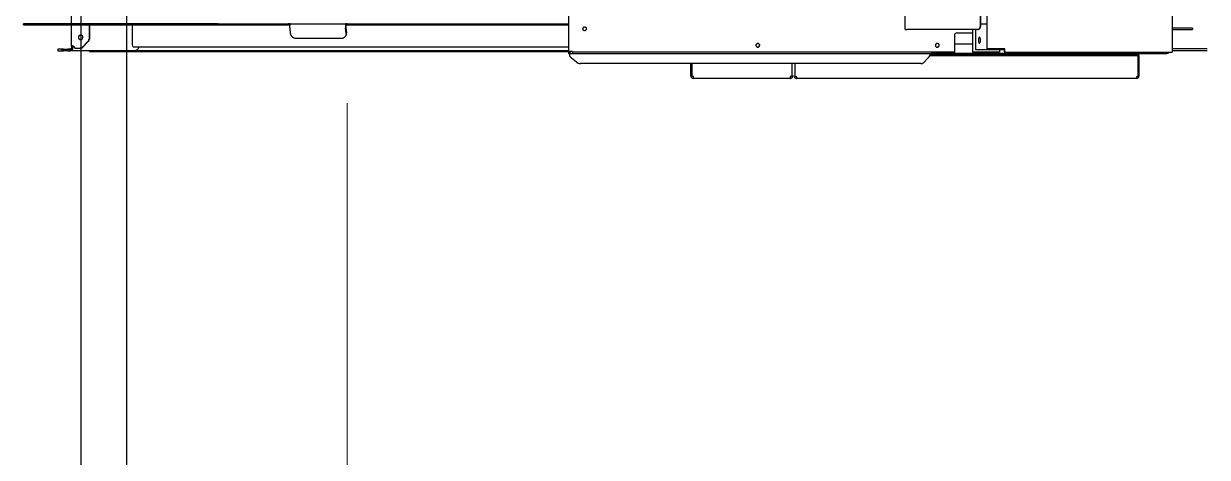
# Model space of a CAD drawing. Header units: millimetres. Extents: x -187347 to 135007, y -6415 to 292048.
# Drawn here: x -63508 to -61430, y 58088 to 58848 of the extents above; entities that cross this region are included whole.
import ezdxf

# ---------------------------------------------------------------- set-up
doc = ezdxf.new("R2010")
doc.units = ezdxf.units.MM
doc.header["$LTSCALE"] = 100
doc.linetypes.add('Z_LINE-CNTR', pattern=[17, 12, -2, 1, -2])
for name, color, linetype in [('Layout Cabinplant', 30, 'Continuous'), ('LAYOUT customer', 5, 'Continuous'), ('STEEL', 5, 'Continuous')]:
    doc.layers.add(name, color=color, linetype=linetype)
doc.layers.add('S-GRID', color=7, linetype='Continuous', lineweight=5)

# ---------------------------------------------------------------- blocks, each defined once
blk = doc.blocks.new('steel weighing')
at = {"layer": 'STEEL', "color": 7, "linetype": 'ByBlock', "ltscale": 20, "elevation": 1.7}
blk.add_lwpolyline([(854301.8, 747271.5), (854381.8, 747271.5), (854381.8, 742351.5), (854301.8, 742351.5)], close=True, dxfattribs=at)
blk = doc.blocks.new('CP hopper')
at = {"layer": 'LAYOUT customer', "linetype": 'Continuous'}
for p, q in [((-26417.6, -595.5), (-26417.6, -657)), ((-26417.6, -595.5), (-26417.6, -657)), ((-26417.6, -595.5), (-26417.6, -657)), ((-26414.6, -657), (-26414.6, -595.5)), ((-26414.6, -657), (-26414.6, -595.5)), ((-26453.6, -621.8), (-26451.6, -621.8)), ((-26453.6, -621.8), (-26453.6, -626.8)), ((-26451.6, -626.8), (-26451.6, -621.8)), ((-26453.6, -626.8), (-26453.6, -657)), ((-26451.6, -657), (-26451.6, -626.8)), ((-27221.6, -657), (-26411.6, -657)), ((-26411.6, -658.8), (-26411.6, -657)), ((-26411.6, -949.9), (-26411.6, -658.8)), ((-26411.6, -662.8), (-26410.5, -664)), ((-26411.1, -663.2), (-26411.6, -662.8)), ((-26411.6, -664.7), (-26411.1, -664.9)), ((-26410.5, -664), (-26410, -664.8)), ((-26410, -664.8), (-26409.9, -665.3)), ((-26409.9, -665.3), (-26409.6, -666.7)), ((-26409.6, -666.7), (-26409.6, -667.3)), ((-26409.6, -667.3), (-26409.6, -666.7)), ((-26409.6, -888.6), (-26409.6, -667.3)), ((-26409.6, -722.1), (-26409.6, -719.6)), ((-26409.6, -719.6), (-26409.6, -724.1)), ((-26409.6, -727.1), (-26409.6, -722.1)), ((-26409.6, -724.1), (-26409.6, -727.1)), ((-26409.6, -727.1), (-26408.6, -727.1)), ((-26409.6, -727.1), (-26408.6, -727.1)), ((-26408.6, -728.3), (-26408.6, -721.4)), ((-26408.6, -721.4), (-26408.6, -730.4)), ((-26408.6, -727.1), (-26408.1, -727.1)), ((-26408.6, -727.1), (-26408.1, -727.1)), ((-26408.1, -722.1), (-26408.1, -719.6)), ((-26408.1, -724.1), (-26408.1, -719.6)), ((-26408.1, -722.1), (-26408.1, -727.1)), ((-26408.1, -727.1), (-26408.1, -724.1)), ((-26405.6, -717.2), (-26406.2, -717.2)), ((-26405.6, -717.2), (-26406.2, -717.2)), ((-26406.2, -717.2), (-26406.2, -1081.4)), ((-26405.6, -715.6), (-26370, -715.6)), ((-26404.6, -715.6), (-26405.6, -715.6)), ((-26370, -715.6), (-26405.6, -715.6)), ((-26405.6, -717.2), (-26405.6, -715.6)), ((-26405.6, -715.6), (-26405.1, -715.6)), ((-26405.6, -717.2), (-26368.7, -717.2)), ((-26405.6, -1081.8), (-26405.6, -717.2)), ((-26405.1, -715.6), (-26404.6, -715.6)), ((-26370, -715.6), (-26369.6, -715.6)), ((-26369.6, -715.6), (-26370, -715.6)), ((-26368.7, -717.2), (-26368.7, -720)), ((-26368.7, -720), (-26368.3, -720)), ((-26368.3, -720), (-26365.6, -720)), ((-26367.1, -720), (-26367.1, -719.6)), ((-26367.1, -719.6), (-26367.1, -720)), ((-26365.6, -719.6), (-26365.6, -720)), ((-26365.6, -720), (-26365.6, -719.6)), ((-26365.6, -720), (-26365.6, -1316.2)), ((-26409.4, -732.4), (-26409.1, -732)), ((-26409.1, -732), (-26408.7, -731.3)), ((-26408.7, -731.3), (-26408.6, -730.4)), ((-26408.6, -730.4), (-26408.6, -728.3)), ((-26408.6, -730.4), (-26408.6, -982.9)), ((-26409.6, -805.5), (-26409.6, -803.3)), ((-26409.6, -810.5), (-26409.6, -805.5)), ((-26409.6, -810.5), (-26409.6, -855.4)), ((-26409.6, -859.1), (-26409.6, -853.2)), ((-26409.6, -853.2), (-26409.6, -888.6)), ((-26409.6, -855.4), (-26409.6, -858.7)), ((-26409.6, -858.7), (-26409.6, -860.8)), ((-26409.6, -862.6), (-26409.6, -859.1)), ((-26409.6, -860.8), (-26409.6, -864.1)), ((-26409.6, -888.6), (-26409.6, -862.6)), ((-26409.6, -864.1), (-26409.6, -869.9)), ((-26409.6, -869.9), (-26409.6, -870.3)), ((-26409.6, -870.3), (-26409.6, -872.1)), ((-26409.6, -872.1), (-26409.6, -888.6)), ((-26408.1, -853.2), (-26408.1, -859.1)), ((-26408.1, -949.2), (-26408.1, -853.2)), ((-26408.1, -859.1), (-26408.1, -862.6)), ((-26408.1, -862.6), (-26408.1, -982.9)), ((-26410.5, -886.1), (-26411.8, -884.6)), ((-26411.6, -890.1), (-26409.6, -890.1)), ((-26410, -886.9), (-26410.5, -886.1)), ((-26409.9, -887.3), (-26410, -886.9)), ((-26409.6, -888.6), (-26409.9, -887.3)), ((-26409.6, -890.1), (-26409.6, -888.6)), ((-26409.6, -888.6), (-26409.6, -890.1)), ((-26409.6, -889.1), (-26409.6, -888.6)), ((-26409.6, -888.6), (-26409.6, -890.1)), ((-26409.6, -888.6), (-26409.6, -890.1)), ((-26409.6, -890.1), (-26409.6, -889.1)), ((-26409.6, -962.2), (-26409.6, -890.1)), ((-26409.6, -890.1), (-26409.6, -949.2)), ((-26409.6, -962.2), (-26409.6, -890.1)), ((-26409.6, -890.1), (-26409.6, -962.2)), ((-26412.6, -950.7), (-26417.6, -950.7)), ((-26417.6, -950.7), (-26417.6, -951.7)), ((-26417.6, -951.7), (-26412.6, -951.9)), ((-26417.6, -951.7), (-26417.6, -956.5)), ((-26416.6, -960.1), (-26416.6, -951.9)), ((-26411.6, -951.2), (-26411.6, -949.9)), ((-26409.6, -949.2), (-26409.6, -955.6)), ((-26409.6, -955.6), (-26409.6, -962.2)), ((-26408.1, -955.6), (-26408.1, -949.2)), ((-26408.1, -969.7), (-26408.1, -955.6)), ((-26417.6, -956.5), (-26417.6, -978.5)), ((-26417.6, -963.5), (-26416.9, -963.5)), ((-26416.9, -966.3), (-26417.6, -966.3)), ((-26417.6, -975.7), (-26416.9, -975.7)), ((-26416.9, -963.5), (-26416.9, -966.3)), ((-26416.9, -965.1), (-26416.9, -963.5)), ((-26416.9, -967.4), (-26416.9, -966.3)), ((-26416.9, -975.7), (-26416.9, -967.4)), ((-26416.6, -960.1), (-26411.6, -960.1)), ((-26416.6, -1002.4), (-26416.6, -960.1)), ((-26411.6, -960.1), (-26411.6, -962.2)), ((-26411.6, -962.2), (-26411.6, -984.6)), ((-26411.6, -962.2), (-26411.6, -963.9)), ((-26411.6, -964.5), (-26411.6, -962.2)), ((-26411.6, -962.2), (-26411.6, -966.3)), ((-26409.6, -962.2), (-26411.6, -962.2)), ((-26411.6, -984.6), (-26411.6, -962.2)), ((-26411.6, -963.9), (-26411.6, -964.5)), ((-26411.6, -966.3), (-26411.6, -967.5)), ((-26411.6, -967.5), (-26411.6, -980.2)), ((-26409.6, -982.9), (-26409.6, -962.2)), ((-26409.6, -962.2), (-26409.6, -969.7)), ((-26409.6, -962.2), (-26409.6, -964.5)), ((-26409.6, -963.9), (-26409.6, -962.2)), ((-26409.6, -964.5), (-26409.6, -962.2)), ((-26409.6, -962.2), (-26409.6, -982.9)), ((-26409.6, -962.2), (-26409.6, -982.9)), ((-26409.6, -964.5), (-26409.6, -963.9)), ((-26409.6, -966.3), (-26409.6, -964.5)), ((-26409.6, -967.5), (-26409.6, -966.3)), ((-26409.6, -980.2), (-26409.6, -967.5)), ((-26409.6, -969.7), (-26409.6, -976.1)), ((-26409.6, -976.1), (-26409.6, -982.9)), ((-26408.1, -976.1), (-26408.1, -969.7)), ((-26408.1, -982.9), (-26408.1, -976.1)), ((-26417.6, -981.8), (-27215.6, -981.8)), ((-27176.6, -993.5), (-26456.6, -993.5)), ((-27176.6, -994), (-26456.6, -994)), ((-26461.6, -993.5), (-26461.6, -981.8)), ((-26456.6, -993.5), (-26456.6, -994)), ((-26437.7, -995.1), (-26437.9, -995.6)), ((-26437.2, -994.7), (-26437.7, -995.1)), ((-26436.7, -994.4), (-26437.2, -994.7)), ((-26435.9, -994.2), (-26436.7, -994.4)), ((-26434.5, -993.9), (-26435.9, -994.2)), ((-26433.6, -993.8), (-26434.5, -993.9)), ((-26432.6, -993.8), (-26433.6, -993.8)), ((-26431.6, -993.8), (-26432.6, -993.8)), ((-26430.7, -993.9), (-26431.6, -993.8)), ((-26429.4, -994.2), (-26430.7, -993.9)), ((-26428.6, -994.5), (-26429.4, -994.2)), ((-26428.1, -994.7), (-26428.6, -994.5)), ((-26427.6, -995.1), (-26428.1, -994.7)), ((-26427.4, -995.6), (-26427.6, -995.1)), ((-26417.6, -978.5), (-26417.6, -980.7)), ((-26417.6, -980.7), (-26417.6, -981.8)), ((-26411.6, -980.2), (-26411.6, -983.3)), ((-26411.6, -983.3), (-26411.6, -984.6)), ((-26411.6, -984.6), (-26411.6, -1006.2)), ((-26411.6, -984.6), (-26409.6, -984.6)), ((-26411.6, -984.6), (-26411.6, -1006.2)), ((-26409.6, -982.9), (-26409.6, -980.2)), ((-26409.6, -982.9), (-26409.6, -983.9)), ((-26409.6, -982.9), (-26408.1, -982.9)), ((-26409.6, -984.6), (-26409.6, -982.9)), ((-26409.6, -983.9), (-26409.6, -984.6)), ((-26409.6, -984.6), (-26409.6, -985.5)), ((-26409.6, -984.6), (-26409.6, -988.1)), ((-26409.6, -985.5), (-26409.6, -987.4)), ((-26409.6, -987.4), (-26409.6, -988.1)), ((-26409.6, -988.1), (-26409.6, -989.3)), ((-26409.6, -989.3), (-26409.6, -1076.7)), ((-26408.1, -989.3), (-26408.1, -982.9)), ((-26408.1, -989.3), (-26408.1, -1076.7)), ((-26451.6, -998.2), (-26451.6, -998.7)), ((-26451.6, -998.7), (-26451.6, -998.2)), ((-26451.6, -998.7), (-26451.6, -1123.2)), ((-26451.6, -1002.4), (-26416.6, -1002.4)), ((-26411.6, -1007.1), (-26451.6, -1007.1)), ((-26445.6, -1034.6), (-26445.6, -1007.1)), ((-26425.6, -1007.1), (-26425.6, -1039.6)), ((-26411.6, -1006.2), (-26411.6, -1007.1)), ((-26409.6, -1006.2), (-26411.6, -1006.2)), ((-26411.6, -1006.2), (-26411.6, -1006.8)), ((-26411.6, -1006.8), (-26411.6, -1006.2)), ((-26411.6, -1006.8), (-26409.6, -1006.8)), ((-26440.6, -1039.6), (-26411.5, -1039.6)), ((-26411.5, -1039.6), (-26409.5, -1039.6)), ((-26409.5, -1039.6), (-26411.5, -1039.6)), ((-26411.5, -1039.6), (-26411.5, -1710.2)), ((-26406.6, -1039.6), (-26408.1, -1039.6)), ((-26408.1, -1039.6), (-26406.6, -1039.6)), ((-26406.6, -1080.9), (-26406.6, -1039.6)), ((-26406.6, -1080.9), (-26406.6, -1039.6)), ((-26426.8, -1069), (-26426.9, -1069.6)), ((-26426.9, -1069.6), (-26426.8, -1070.3)), ((-26426.7, -1068.4), (-26426.8, -1069)), ((-26426.8, -1070.3), (-26426.7, -1070.8)), ((-26426.7, -1070.8), (-26426.8, -1070.3)), ((-26426.2, -1067.6), (-26426.7, -1068.4)), ((-26426.7, -1070.8), (-26426.2, -1071.6)), ((-26425.7, -1067.1), (-26426.2, -1067.6)), ((-26426.2, -1071.6), (-26425.7, -1072.1)), ((-26425.2, -1066.8), (-26425.7, -1067.1)), ((-26425.7, -1067.1), (-26425.2, -1066.8)), ((-26425.7, -1072.1), (-26425.2, -1072.4)), ((-26424.5, -1066.5), (-26425.2, -1066.8)), ((-26425.2, -1072.4), (-26424.5, -1072.7)), ((-26423.6, -1066.4), (-26424.5, -1066.5)), ((-26424.5, -1072.7), (-26423.6, -1072.9)), ((-26422.8, -1066.5), (-26423.6, -1066.4)), ((-26423.6, -1072.9), (-26422.8, -1072.7)), ((-26422, -1066.8), (-26422.8, -1066.5)), ((-26422.8, -1072.7), (-26422, -1072.4)), ((-26421.6, -1067.1), (-26422, -1066.8)), ((-26422, -1072.4), (-26421.6, -1072.1)), ((-26421.6, -1072.1), (-26422, -1072.4)), ((-26421.1, -1067.6), (-26421.6, -1067.1)), ((-26421.6, -1072.1), (-26421.1, -1071.6)), ((-26421.1, -1071.6), (-26421.6, -1072.1)), ((-26420.6, -1068.4), (-26421.1, -1067.6)), ((-26421.1, -1067.6), (-26420.9, -1068)), ((-26421.1, -1071.6), (-26420.6, -1070.8)), ((-26420.5, -1069), (-26420.6, -1068.4)), ((-26420.6, -1068.4), (-26420.5, -1069)), ((-26420.6, -1070.8), (-26420.5, -1070.3)), ((-26420.4, -1069.6), (-26420.5, -1069)), ((-26420.5, -1069), (-26420.4, -1069.6)), ((-26420.5, -1070.3), (-26420.4, -1069.6)), ((-26408.1, -1076.7), (-26409.6, -1076.7)), ((-26409.6, -1079.7), (-26409.6, -1076.7)), ((-26409.6, -1076.7), (-26409.6, -1079.7)), ((-26408.6, -1076.7), (-26408.6, -1080.9)), ((-26408.6, -1080.9), (-26408.6, -1076.7)), ((-26408.1, -1076.7), (-26408.1, -1079.7)), ((-26408.1, -1079.7), (-26408.1, -1076.7)), ((-26408.6, -1080.9), (-26408.6, -1714.5)), ((-26408.4, -1081.4), (-26407.4, -1082.1)), ((-26407.4, -1082.1), (-26406.6, -1082.5)), ((-26406.6, -1082.5), (-26406.6, -1080.9)), ((-26406.6, -1082.5), (-26405.6, -1083.1)), ((-26405.3, -1082), (-26405.8, -1081.7)), ((-26405.6, -1083.1), (-26404.4, -1083.9)), ((-26404.7, -1082.6), (-26405.3, -1082)), ((-26404.1, -1083.2), (-26404.7, -1082.6)), ((-26404.4, -1083.9), (-26403.7, -1084.4)), ((-26403.7, -1083.7), (-26404.1, -1083.2)), ((-26402.6, -1085), (-26403.7, -1083.7)), ((-26403.7, -1084.4), (-26402.3, -1085.4)), ((-26402.3, -1085.4), (-26402.6, -1085)), ((-26402.3, -1085.4), (-26401.3, -1086)), ((-26401.3, -1086), (-26394.3, -1092.3)), ((-26391.7, -1098.4), (-26391.7, -1695.8)), ((-26451.6, -1125.8), (-27181.6, -1125.8)), ((-26451.6, -1125.8), (-26451.6, -1123.2)), ((-26368.7, -1319), (-26391.7, -1319)), ((-26391.7, -1324.7), (-26369.2, -1324.7)), ((-26369.2, -1324.7), (-26369.2, -1327.9)), ((-26369.2, -1327.9), (-26368.9, -1327.9)), ((-26368.9, -1327.9), (-26365.6, -1327.9)), ((-26368.7, -1316.2), (-26368.7, -1319)), ((-26368.3, -1316.2), (-26368.7, -1316.2)), ((-26365.6, -1316.2), (-26368.3, -1316.2)), ((-26367.6, -1327.5), (-26367.6, -1327.9)), ((-26367.6, -1327.9), (-26367.6, -1327.5)), ((-26367.1, -1316.6), (-26367.1, -1316.2)), ((-26367.1, -1316.2), (-26367.1, -1316.6)), ((-26365.6, -1316.2), (-26365.6, -1316.6)), ((-26365.6, -1316.6), (-26365.6, -1316.2)), ((-26365.6, -1327.9), (-26365.6, -1327.5)), ((-26365.6, -1327.5), (-26365.6, -1327.9)), ((-26365.6, -1327.9), (-26365.6, -1497.3)), ((-26426.8, -1384), (-26426.9, -1384.6)), ((-26426.8, -1384), (-26426.9, -1384.6)), ((-26426.9, -1384.6), (-26426.8, -1385.3)), ((-26426.9, -1384.6), (-26426.8, -1385.3)), ((-26426.7, -1383.4), (-26426.8, -1384)), ((-26426.8, -1385.3), (-26426.7, -1385.8)), ((-26426.7, -1385.8), (-26426.8, -1385.3)), ((-26426.8, -1385.3), (-26426.7, -1385.8)), ((-26426.7, -1385.8), (-26426.8, -1385.3)), ((-26426.2, -1382.6), (-26426.7, -1383.4)), ((-26426.7, -1385.8), (-26426.2, -1386.6)), ((-26426.2, -1386.6), (-26426.4, -1386.2)), ((-26425.7, -1382.1), (-26426.2, -1382.6)), ((-26426.2, -1382.6), (-26425.7, -1382.1)), ((-26425.7, -1382.1), (-26426.2, -1382.6)), ((-26426.2, -1386.6), (-26425.7, -1387.1)), ((-26425.2, -1381.8), (-26425.7, -1382.1)), ((-26425.7, -1387.1), (-26425.2, -1387.4)), ((-26424.5, -1381.5), (-26425.2, -1381.8)), ((-26425.2, -1381.8), (-26424.5, -1381.5)), ((-26425.2, -1387.4), (-26424.5, -1387.7)), ((-26423.6, -1381.4), (-26424.5, -1381.5)), ((-26424.5, -1381.5), (-26423.6, -1381.4)), ((-26424.5, -1387.7), (-26423.6, -1387.9)), ((-26423.6, -1387.9), (-26424.5, -1387.7)), ((-26422.8, -1381.5), (-26423.6, -1381.4)), ((-26423.6, -1387.9), (-26422.8, -1387.7)), ((-26423.6, -1387.9), (-26422.8, -1387.7)), ((-26422, -1381.8), (-26422.8, -1381.5)), ((-26422.8, -1387.7), (-26422.1, -1387.5)), ((-26422.1, -1387.5), (-26421.6, -1387.1)), ((-26422.1, -1387.5), (-26421.6, -1387.1)), ((-26421.6, -1382.1), (-26422, -1381.8)), ((-26421.1, -1382.6), (-26421.6, -1382.1)), ((-26421.6, -1387.1), (-26421.1, -1386.6)), ((-26420.6, -1383.5), (-26421.1, -1382.6)), ((-26421.1, -1386.6), (-26420.6, -1385.8)), ((-26420.6, -1385.8), (-26420.9, -1386.3)), ((-26420.6, -1383.4), (-26420.6, -1385.8)), ((-26420.5, -1384), (-26420.6, -1383.5)), ((-26420.6, -1385.8), (-26420.5, -1385.3)), ((-26420.4, -1384.6), (-26420.5, -1384)), ((-26420.5, -1385.3), (-26420.4, -1384.6)), ((-26370.9, -1500.6), (-26391.7, -1500.5)), ((-26391.7, -1500.5), (-26369.2, -1500.5)), ((-26391.7, -1502.6), (-26370.9, -1502.6)), ((-26370.9, -1500.6), (-26370.9, -1502.6)), ((-26370.5, -1500.6), (-26370.9, -1500.6)), ((-26370.9, -1500.6), (-26370.5, -1500.6)), ((-26370.9, -1502.6), (-26370.5, -1502.6)), ((-26370.5, -1502.6), (-26370.9, -1502.6)), ((-26369.2, -1497.3), (-26369.2, -1500.5)), ((-26368.9, -1497.3), (-26369.2, -1497.3)), ((-26365.6, -1497.3), (-26368.9, -1497.3)), ((-26367.6, -1497.7), (-26367.6, -1497.3)), ((-26367.6, -1497.3), (-26367.6, -1497.7)), ((-26365.6, -1497.3), (-26365.6, -1497.7)), ((-26365.6, -1497.7), (-26365.6, -1497.3)), ((-26455.8, -1688), (-26455.9, -1688.6)), ((-26455.9, -1688.6), (-26455.8, -1689.3)), ((-26455.8, -1689.3), (-26455.9, -1688.6)), ((-26455.7, -1687.5), (-26455.8, -1688)), ((-26455.8, -1689.3), (-26455.7, -1689.8)), ((-26455.7, -1689.8), (-26455.8, -1689.3)), ((-26455.2, -1686.6), (-26455.7, -1687.5)), ((-26455.7, -1687.5), (-26455.4, -1687)), ((-26455.7, -1689.8), (-26455.2, -1690.6)), ((-26455.2, -1690.6), (-26455.4, -1690.2)), ((-26454.7, -1686.1), (-26455.2, -1686.6)), ((-26455.2, -1686.6), (-26454.7, -1686.1)), ((-26455.2, -1690.6), (-26454.7, -1691.1)), ((-26454.2, -1685.8), (-26454.7, -1686.1)), ((-26454.7, -1686.1), (-26454.2, -1685.8)), ((-26454.7, -1691.1), (-26454.2, -1691.4)), ((-26453.5, -1685.5), (-26454.2, -1685.8)), ((-26454.2, -1691.4), (-26453.5, -1691.7)), ((-26453.5, -1691.7), (-26453.9, -1691.6)), ((-26452.6, -1685.4), (-26453.5, -1685.5)), ((-26453.5, -1691.7), (-26452.6, -1691.9)), ((-26451.8, -1685.5), (-26452.6, -1685.4)), ((-26452.6, -1691.9), (-26451.8, -1691.7)), ((-26451, -1685.8), (-26451.8, -1685.5)), ((-26451.8, -1691.7), (-26451.1, -1691.5)), ((-26450.6, -1691.1), (-26451.1, -1691.5)), ((-26451.1, -1691.5), (-26450.6, -1691.1)), ((-26450.6, -1686.1), (-26451, -1685.8)), ((-26450.1, -1686.6), (-26450.6, -1686.1)), ((-26450.1, -1690.6), (-26450.6, -1691.1)), ((-26450.6, -1691.1), (-26450.1, -1690.6)), ((-26449.6, -1687.5), (-26450.1, -1686.6)), ((-26450.1, -1690.6), (-26449.6, -1689.8)), ((-26449.6, -1689.8), (-26449.9, -1690.3)), ((-26449.6, -1687.5), (-26449.5, -1688)), ((-26449.5, -1688), (-26449.6, -1687.5)), ((-26449.6, -1689.8), (-26449.5, -1689.3)), ((-26449.4, -1688.6), (-26449.5, -1688)), ((-26449.5, -1689.3), (-26449.4, -1688.6)), ((-26394.3, -1702.9), (-26401.3, -1711.9)), ((-26413, -1716.6), (-26815.3, -1716.6)), ((-26461.6, -2105.6), (-26461.6, -1716.6)), ((-26459.6, -2105.6), (-26459.6, -1716.6)), ((-26420.6, -1716.6), (-26420.6, -2480.4)), ((-26414.1, -1716.6), (-26414.1, -2556.8)), ((-26411.5, -1710.2), (-26413, -1710.2)), ((-26413, -1710.2), (-26413, -1711.7)), ((-26413, -1711.7), (-26413, -1716.6)), ((-26408.6, -1714.5), (-26413, -1714.6)), ((-26413, -1714.6), (-26411.8, -1714.6)), ((-26411.8, -1716.6), (-26413, -1716.6)), ((-26413, -1716.6), (-26408.7, -1716.6)), ((-26412.6, -1714.6), (-26412.6, -1710.2)), ((-26412.6, -2556.8), (-26412.6, -1716.6)), ((-26411.8, -1714.6), (-26408.6, -1714.5)), ((-26408.7, -1716.6), (-26411.8, -1716.6)), ((-26411.5, -1710.2), (-26409.7, -1710.2)), ((-26409.7, -1710.2), (-26408.6, -1710.2)), ((-26408.7, -1716.6), (-26408.6, -1714.5)), ((-26408.7, -1716.6), (-26408.6, -1714.5)), ((-26407.8, -1714.7), (-26408.6, -1714.5)), ((-26407.2, -1714.7), (-26407.8, -1714.7)), ((-26406.8, -1714.7), (-26407.2, -1714.7)), ((-26405.5, -1714.6), (-26406.8, -1714.7)), ((-26404.9, -1714.4), (-26405.5, -1714.6)), ((-26404.2, -1714.2), (-26404.9, -1714.4)), ((-26403.7, -1714), (-26404.2, -1714.2)), ((-26403.1, -1713.6), (-26403.7, -1714)), ((-26401.9, -1712.5), (-26403.1, -1713.6)), ((-26401.3, -1711.9), (-26401.9, -1712.5)), ((-26461.6, -2105.6), (-26461.6, -2107.4)), ((-26459.6, -2105.6), (-26461.6, -2105.6)), ((-26461.6, -2105.6), (-26461.6, -2107.4)), ((-26461.6, -2106.8), (-26461.6, -2107.4)), ((-26461.6, -2107.4), (-26461.6, -2106.8)), ((-26461.6, -2205.6), (-26461.6, -2107.4)), ((-26461.6, -2107.4), (-26459.6, -2107.4)), ((-26459.6, -2107.4), (-26459.6, -2105.6)), ((-26459.6, -2107.4), (-26459.6, -2105.6)), ((-26459.6, -2107.4), (-26459.6, -2106.8)), ((-26459.6, -2106.8), (-26459.6, -2107.4)), ((-26455.2, -2107.9), (-26445.7, -2106.8)), ((-26444.7, -2107.1), (-26454.3, -2108.2)), ((-26442.6, -2107.1), (-26445.7, -2106.8)), ((-26444.7, -2107.1), (-26441.6, -2107.5)), ((-26442.6, -2107.1), (-26441.6, -2107.5)), ((-26436.1, -2194.5), (-26436.1, -2116)), ((-26461.6, -2205.6), (-26461.6, -2206.1)), ((-26461.6, -2205.6), (-26461.6, -2208.9)), ((-26461.6, -2206.1), (-26461.6, -2206.5)), ((-26461.6, -2206.5), (-26461.6, -2208.9)), ((-26461.6, -2208.9), (-26459.6, -2208.9)), ((-26461.6, -2332.1), (-26461.6, -2208.9)), ((-26459.6, -2208.9), (-26459.6, -2206.3)), ((-26459.6, -2208.9), (-26459.6, -2206.3)), ((-26459.6, -2332.1), (-26459.6, -2208.9)), ((-26454.3, -2206.4), (-26444.7, -2205.3)), ((-26459.6, -2332.1), (-26461.6, -2332.1)), ((-26461.6, -2332.1), (-26461.6, -2335.5)), ((-26461.6, -2332.1), (-26461.6, -2335.5)), ((-26461.6, -2335.5), (-26461.6, -2668.7)), ((-26461.6, -2335.5), (-26459.6, -2335.5)), ((-26459.6, -2335.5), (-26459.6, -2332.1)), ((-26459.6, -2335.5), (-26459.6, -2332.1)), ((-26459.6, -2668.7), (-26459.6, -2335.5)), ((-26420.8, -2471.2), (-26419.5, -2471.6)), ((-26419.5, -2471.6), (-26418.3, -2472.3)), ((-26418.3, -2472.3), (-26417.1, -2473.2)), ((-26458.9, -2482), (-26459.6, -2481.6)), ((-26456.9, -2482.5), (-26458.9, -2482)), ((-26454.6, -2482.6), (-26456.9, -2482.5)), ((-26426.6, -2482.6), (-26454.6, -2482.6)), ((-26424.3, -2482.5), (-26426.6, -2482.6)), ((-26422.4, -2482), (-26424.3, -2482.5)), ((-26421.1, -2481.3), (-26422.4, -2482)), ((-26420.6, -2480.4), (-26421.1, -2481.3)), ((-26417.1, -2473.2), (-26416.1, -2474.2)), ((-26416.1, -2474.2), (-26415.2, -2475.6)), ((-26415.2, -2475.6), (-26414.6, -2477)), ((-26414.6, -2477), (-26414.2, -2478.5)), ((-26414.2, -2478.5), (-26414.1, -2480)), ((-26459.6, -2558.1), (-26434.5, -2558.1)), ((-26459.6, -2558.7), (-26434.5, -2558.7)), ((-26441.5, -2572.4), (-26441.6, -2573.4)), ((-26441.5, -2573.9), (-26441.6, -2572.9)), ((-26441.6, -2573.4), (-26441.5, -2574.5)), ((-26441.1, -2571.5), (-26441.5, -2572.4)), ((-26441.1, -2574.8), (-26441.5, -2573.9)), ((-26441.5, -2574.5), (-26441.1, -2575.4)), ((-26440.7, -2571), (-26441.1, -2571.5)), ((-26440.7, -2575.3), (-26441.1, -2574.8)), ((-26441.1, -2575.4), (-26440.8, -2575.9)), ((-26440.8, -2575.9), (-26440.1, -2576.5)), ((-26440.1, -2570.4), (-26440.7, -2571)), ((-26440.1, -2576), (-26440.7, -2575.3)), ((-26439.1, -2569.8), (-26440.1, -2570.4)), ((-26439.1, -2576.5), (-26440.1, -2576)), ((-26440.1, -2576.5), (-26439.1, -2577.1)), ((-26438.4, -2569.6), (-26439.1, -2569.8)), ((-26438.4, -2576.7), (-26439.1, -2576.5)), ((-26437.6, -2569.5), (-26438.4, -2569.6)), ((-26436.9, -2569.6), (-26437.6, -2569.5)), ((-26436.2, -2569.8), (-26436.9, -2569.6)), ((-26436.2, -2576.5), (-26436.9, -2576.7)), ((-26435.2, -2570.4), (-26436.2, -2569.8)), ((-26435.2, -2575.9), (-26436.2, -2576.5)), ((-26436.2, -2577.1), (-26435.2, -2576.5)), ((-26434.5, -2571), (-26435.2, -2570.4)), ((-26434.5, -2575.3), (-26435.2, -2575.9)), ((-26435.2, -2576.5), (-26434.5, -2575.9)), ((-26434.2, -2571.5), (-26434.5, -2571)), ((-26434.2, -2574.8), (-26434.5, -2575.3)), ((-26434.5, -2575.9), (-26434.2, -2575.4)), ((-26433.8, -2572.4), (-26434.2, -2571.5)), ((-26433.8, -2573.9), (-26434.2, -2574.8)), ((-26434.2, -2575.4), (-26433.8, -2574.5)), ((-26433.6, -2573.4), (-26433.8, -2572.4)), ((-26433.6, -2572.9), (-26433.8, -2573.9)), ((-26433.8, -2574.5), (-26433.6, -2573.4)), ((-26420.1, -2570.2), (-26430.9, -2559.6)), ((-26430.9, -2560.2), (-26420.1, -2570.8)), ((-26418.6, -2573.6), (-26418.6, -2574.2)), ((-26418.6, -2583.3), (-26418.6, -2574.2)), ((-26414.1, -2557.6), (-26414.1, -2556.8)), ((-26412.6, -2556.8), (-26414.1, -2556.8)), ((-26414.1, -2556.8), (-26414.1, -2557.6)), ((-26414.1, -2556.8), (-26414.1, -2557.6)), ((-26412.6, -2557.6), (-26414.1, -2557.6)), ((-26414.1, -2557.6), (-26412.6, -2557.6)), ((-26414.1, -2557.6), (-26414.1, -2592.9)), ((-26412.6, -2557.6), (-26412.6, -2556.8)), ((-26412.6, -2556.8), (-26412.6, -2557.6)), ((-26884.6, -2589.8), (-26461.6, -2589.8)), ((-26459.6, -2589.8), (-26422.2, -2589.8)), ((-26439.1, -2577.1), (-26438.4, -2577.3)), ((-26437.6, -2576.8), (-26438.4, -2576.7)), ((-26438.4, -2577.3), (-26437.7, -2577.4)), ((-26437.7, -2577.4), (-26436.9, -2577.3)), ((-26436.9, -2576.7), (-26437.6, -2576.8)), ((-26436.9, -2577.3), (-26436.2, -2577.1)), ((-26422.6, -2587.7), (-26422.8, -2588.6)), ((-26422.8, -2588.6), (-26422.8, -2589.3)), ((-26422.8, -2589.3), (-26422.6, -2589.8)), ((-26422.2, -2586.6), (-26422.6, -2587.7)), ((-26422.6, -2589.8), (-26422.2, -2589.8)), ((-26422.6, -2589.8), (-26421.7, -2589.8)), ((-26421.6, -2585.4), (-26422.2, -2586.6)), ((-26420.8, -2586.6), (-26422.2, -2586.6)), ((-26421.7, -2589.8), (-26420.8, -2589.4)), ((-26421.2, -2584.9), (-26421.6, -2585.4)), ((-26420.8, -2584.4), (-26421.2, -2584.9)), ((-26419.5, -2586.5), (-26420.8, -2586.6)), ((-26420.8, -2586.6), (-26420.8, -2589.4)), ((-26420.8, -2589.4), (-26420, -2589.3)), ((-26420, -2589.3), (-26419.4, -2589.3)), ((-26418.1, -2586.8), (-26419.5, -2586.5)), ((-26419.4, -2589.3), (-26418.7, -2589.6)), ((-26418.7, -2589.6), (-26418.2, -2590)), ((-26418.2, -2590), (-26417.7, -2590.6)), ((-26417.1, -2587.2), (-26418.1, -2586.8)), ((-26417.7, -2590.6), (-26417.5, -2591.1)), ((-26417.5, -2591.1), (-26417.2, -2592)), ((-26417.2, -2592), (-26417.1, -2592.9)), ((-26416.1, -2588), (-26417.1, -2587.2)), ((-26417.1, -2592.9), (-26417.1, -2587.2)), ((-26417.1, -2592.9), (-26417.1, -2596)), ((-26417.1, -2596), (-26417.1, -2592.9)), ((-26417.1, -2603.5), (-26417.1, -2596)), ((-26417.1, -2596), (-26414.1, -2596)), ((-26415.3, -2589), (-26416.1, -2588)), ((-26414.7, -2590.1), (-26415.3, -2589)), ((-26414.3, -2591.3), (-26414.7, -2590.1)), ((-26414.1, -2592.9), (-26414.3, -2591.3)), ((-26414.1, -2596), (-26414.1, -2592.9)), ((-26414.1, -2596), (-26414.1, -2592.9)), ((-26414.1, -2596), (-26414.1, -2603.5)), ((-26414.1, -2603.5), (-26417.1, -2603.5)), ((-26417.1, -2603.5), (-26417.1, -2606.4)), ((-26417.1, -2606.4), (-26417.1, -2603.5)), ((-26417.1, -2606.4), (-26417.1, -2613.1)), ((-26417.1, -2606.4), (-26414.1, -2606.4)), ((-26417.1, -2613.1), (-26417.1, -2613.6)), ((-26417.1, -2613.6), (-26414.1, -2613.6)), ((-26414.1, -2606.4), (-26414.1, -2603.5)), ((-26414.1, -2606.4), (-26414.1, -2603.5)), ((-26414.1, -2613.1), (-26414.1, -2606.4)), ((-26414.1, -2613.6), (-26414.1, -2613.1)), ((-26461.6, -2668.7), (-26461.6, -2673.4)), ((-26459.6, -2673.4), (-26461.6, -2673.4)), ((-26459.6, -2673.4), (-26459.6, -2668.7))]:
    blk.add_line(p, q, dxfattribs=at)
for centre, radius, start, end in [((-26414.5, -666.7), 4.9, 359.9972, 44.9985), ((-26405.6, -719.6), 4, 89.9927, 180.0073), ((-26405.6, -719.6), 4, 89.9927, 180.0073), ((-26405.7, -719.7), 2.46, 89.1603, 179.196), ((-26369.6, -719.6), 4, 0, 90), ((-26369.6, -719.6), 4, 0, 90), ((-26440.6, -1034.6), 5, 180, 270), ((-26370.5, -1327.5), 4.9, 0, 90), ((-26370.5, -1327.5), 4.9, 0, 90), ((-26369.6, -1316.6), 4, 270, 0), ((-26369.6, -1316.6), 4, 270, 0), ((-26370.5, -1497.7), 4.9, 270, 360), ((-26370.5, -1497.7), 4.9, 270, 360)]:
    blk.add_arc(centre, radius, start, end, dxfattribs=at)
for points in [[(-26409.6, -667.3), (-26409.7, -666.7), (-26409.9, -666.1), (-26410.4, -665.4), (-26411.1, -664.9)], [(-26412.6, -950.7), (-26412.5, -950.6), (-26412.3, -950.6), (-26412.2, -950.6), (-26412, -950.5), (-26411.9, -950.4), (-26411.8, -950.2), (-26411.7, -950.1), (-26411.6, -949.9)], [(-26412.6, -951.9), (-26412.5, -951.9), (-26412.3, -951.9), (-26412.2, -951.8), (-26412, -951.7), (-26411.9, -951.6), (-26411.8, -951.5), (-26411.7, -951.3), (-26411.6, -951.2)], [(-26451.6, -998.2), (-26451.7, -997.3), (-26452, -996.4), (-26452.2, -996), (-26452.5, -995.6), (-26452.8, -995.2), (-26453.1, -994.9), (-26453.5, -994.6), (-26453.9, -994.3), (-26454.3, -994), (-26454.7, -993.8), (-26455.7, -993.6), (-26456.6, -993.5)], [(-26451.6, -998.7), (-26451.7, -997.8), (-26452, -997), (-26452.2, -996.5), (-26452.5, -996.1), (-26452.8, -995.7), (-26453.1, -995.4), (-26453.5, -995.1), (-26453.9, -994.8), (-26454.3, -994.6), (-26454.7, -994.4), (-26455.7, -994.1), (-26456.6, -994)], [(-26437.9, -995.6), (-26437.7, -996), (-26437.4, -996.4), (-26437.1, -996.5), (-26436.7, -996.7), (-26436.3, -996.8), (-26435.9, -997), (-26435.4, -997.1), (-26434.9, -997.2), (-26434.4, -997.3), (-26433.8, -997.3), (-26433.2, -997.4), (-26432.6, -997.4), (-26432.1, -997.4), (-26431.5, -997.3), (-26430.9, -997.3), (-26430.4, -997.2), (-26429.9, -997.1), (-26429.4, -997), (-26429, -996.8), (-26428.5, -996.7), (-26428.2, -996.5), (-26427.9, -996.4), (-26427.6, -996), (-26427.4, -995.6)], [(-26408.6, -1080.9), (-26408.6, -1081), (-26408.5, -1081.1), (-26408.5, -1081.3), (-26408.4, -1081.4)], [(-26406.6, -1080.9), (-26406.5, -1081.1), (-26406.3, -1081.3)], [(-26391.7, -1098.4), (-26391.9, -1096.6), (-26392.4, -1094.9), (-26393.2, -1093.5), (-26394.3, -1092.3)], [(-26394.3, -1702.9), (-26393.4, -1701.7), (-26392.7, -1700.3), (-26392.2, -1698.9), (-26391.9, -1697.5)], [(-26391.9, -1697.5), (-26391.8, -1696.6), (-26391.7, -1695.8)], [(-26461.6, -2107.4), (-26461.5, -2107.5), (-26461.3, -2107.6), (-26461.1, -2107.8), (-26460.8, -2107.9), (-26460.5, -2108), (-26460.2, -2108.1), (-26459.8, -2108.1), (-26459.5, -2108.2), (-26459, -2108.2), (-26458.6, -2108.3), (-26457.7, -2108.3), (-26456.7, -2108.3)], [(-26459.6, -2107.4), (-26459.5, -2107.5), (-26459.3, -2107.6), (-26459.1, -2107.7), (-26458.8, -2107.8), (-26458.5, -2107.8), (-26458.2, -2107.9), (-26457.5, -2107.9), (-26456.7, -2107.9)], [(-26456.7, -2107.9), (-26456.3, -2107.9), (-26455.9, -2107.9), (-26455.6, -2107.9), (-26455.2, -2107.9)], [(-26456.7, -2108.3), (-26456.1, -2108.3), (-26455.5, -2108.3), (-26454.9, -2108.3), (-26454.3, -2108.2)], [(-26436.1, -2116), (-26436.2, -2114.1), (-26436.8, -2112.3), (-26437.1, -2111.4), (-26437.6, -2110.6), (-26438.1, -2109.9), (-26438.7, -2109.3), (-26440, -2108.2), (-26441.6, -2107.5)], [(-26444.7, -2205.3), (-26443, -2204.9), (-26441.4, -2204.2), (-26440.6, -2203.7), (-26439.9, -2203.1), (-26439.2, -2202.5), (-26438.6, -2201.8), (-26438, -2201), (-26437.5, -2200.2), (-26437.1, -2199.3), (-26436.7, -2198.4), (-26436.2, -2196.5), (-26436.1, -2194.5)], [(-26461.6, -2205.6), (-26461.5, -2205.7), (-26461.3, -2205.8), (-26461.1, -2205.9), (-26460.8, -2206.1), (-26460.5, -2206.1), (-26460.2, -2206.2), (-26459.8, -2206.3), (-26459.4, -2206.3), (-26459, -2206.4), (-26458.6, -2206.4), (-26457.7, -2206.5), (-26456.7, -2206.5)], [(-26456.7, -2206.5), (-26456.1, -2206.5), (-26455.5, -2206.5), (-26454.9, -2206.4), (-26454.3, -2206.4)], [(-26430.9, -2559.6), (-26431.7, -2559), (-26432.6, -2558.5), (-26433.5, -2558.2), (-26434.5, -2558.1)], [(-26430.9, -2560.2), (-26431.7, -2559.5), (-26432.6, -2559.1), (-26433.5, -2558.8), (-26434.5, -2558.7)], [(-26418.6, -2573.6), (-26418.8, -2572.7), (-26419, -2571.8), (-26419.5, -2570.9), (-26420.1, -2570.2)], [(-26418.6, -2574.2), (-26418.7, -2573.3), (-26419, -2572.4), (-26419.5, -2571.5), (-26420.1, -2570.8)], [(-26418.6, -2583.3), (-26419.8, -2583.7), (-26420.8, -2584.4)]]:
    blk.add_spline(points, degree=3, dxfattribs=at)
blk = doc.blocks.new('CP_Whole bird batching')
at = {"layer": 'LAYOUT customer', "color": 0, "rotation": 180}
blk.add_blockref('CP hopper', (-52612.2, -8734.2), dxfattribs=at)

msp = doc.modelspace()

# ---------------------------------------------------------------- linework, layer by layer
at = {"layer": 'S-GRID', "color": 152, "linetype": 'Z_LINE-CNTR'}
msp.add_line((-62939.9, 111408.8), (-62939.9, -6038.2), dxfattribs=at)

# ---------------------------------------------------------------- block references
at = {"layer": 'Layout Cabinplant', "rotation": 90}
msp.add_blockref('CP_Whole bird batching', (-69568.5, 84998.9, 0), dxfattribs=at)
at = {"layer": 'STEEL', "color": 6, "linetype": 'ByBlock'}
msp.add_blockref('steel weighing', (-917708.7, -686445.9, -1.7), dxfattribs=at)

doc.saveas('drawing.dxf')
